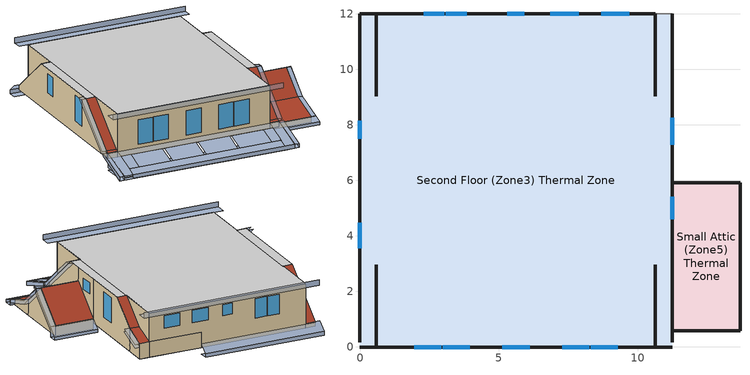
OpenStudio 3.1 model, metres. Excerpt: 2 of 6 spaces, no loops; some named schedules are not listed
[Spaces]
Second Floor (Zone3) Thermal Zone
 floor to First Floor (Zone1) Thermal Zone (Second Floor Assembly): 11.25,12.01 11.25,-0.03 -0.03,-0.03 -0.03,12.01 z3.27
 wall outside (Exterior Wall Assemby): 0.58,-0.03 10.64,-0.03 z3.27:6.04; -0.03,-0.03 0.58,-0.03 / 10.64,-0.03 11.25,-0.03 z3.27:3.65; 0.58,12.01 -0.03,12.01 z3.27:3.56; 11.25,2.96,6.04 11.25,0.17,3.72 11.25,0.17,3.27 11.25,0.58,3.27 11.25,2.36,3.87 11.25,3.95,5.19 11.25,3.95,6.04; 11.25,3.95,6.04 11.25,3.95,5.19 11.25,5.9,3.55 11.25,5.9,6.04; 11.25,10.65,4.69 11.25,10.65,3.27 11.25,12.01,3.27 11.25,12.01,4.24; -0.03,9.03,6.04 -0.03,12.01,3.56 -0.03,12.01,3.27 -0.03,0.17,3.27 -0.03,0.17,3.72 -0.03,2.96,6.04; 11.25,5.9,6.04 11.25,5.9,3.27 11.25,10.65,3.27 11.25,10.65,4.69 11.25,9.03,6.04; 10.64,-0.03,6.04 10.64,-0.03,3.65 10.64,0.17,3.72 10.64,2.96,6.04; 0.58,12.01,6.04 0.58,12.01,3.56 0.58,9.03,6.04; 10.64,9.03,6.04 10.64,10.65,4.69 10.64,12.01,4.24 10.64,12.01,6.04; 0.58,2.96,6.04 0.58,0.17,3.72 0.58,-0.03,3.65 0.58,-0.03,6.04; 10.64,12.01,6.04 10.64,12.01,4.24 7.29,12.01,4.24 7.29,12.01,3.27 0.58,12.01,3.27 0.58,12.01,6.04
 wall to Patio Thermal Zone (Exterior Wall Assemby): 11.25,12.01 10.64,12.01 7.29,12.01 z3.27:4.24
 wall to Small Attic (Zone5) Thermal Zone (Exterior Wall Assemby): 11.25,2.37,3.87 11.25,2.37,3.27 11.25,0.6,3.27; 11.25,3.95,5.19 11.25,2.36,3.87 11.25,2.36,3.27 11.25,5.9,3.27 11.25,5.9,3.55; 11.25,3.96,5.19 11.25,5.92,3.55 11.25,5.92,3.27 11.25,2.37,3.27 11.25,2.37,3.87; 11.25,2.36,3.87 11.25,0.58,3.27 11.25,2.36,3.27
 window (Exterior Window): 9.7,12.01 8.68,12.01 / 7.87,12.01 6.85,12.01 z4.92:5.71; 11.25,4.6 11.25,5.41 z4.91:5.59; 5.13,-0.03 6.1,-0.03 / 2.97,-0.03 3.95,-0.03 / 7.27,-0.03 8.25,-0.03 / 1.94,-0.03 2.92,-0.03 / 8.3,-0.03 9.28,-0.03 z3.86:5.43; 3.03,12.01 2.28,12.01 / -0.03,8.14 -0.03,7.49 / 3.83,12.01 3.08,12.01 z4.49:5.71; -0.03,4.47 -0.03,3.56 z4.06:5.71; 5.92,12.01 5.31,12.01 z5.02:5.71; 11.25,7.28 11.25,8.26 z4.14:5.72
 ceiling to Attic/Roof (Zone4) Thermal Zone (Second Floor Ceiling): 0.58,2.96 0.58,9.03 -0.03,9.03 -0.03,2.96 z6.04; 10.64,-0.03 10.64,12.01 0.58,12.01 0.58,-0.03 z6.04; 11.25,2.96 11.25,9.03 10.64,9.03 10.64,2.96 z6.04
 roof outside (Roof Assembly): -0.03,0.17,3.72 -0.03,-0.03,3.65 0.58,-0.03,3.65 0.58,0.17,3.72; -0.03,2.96,6.04 -0.03,0.17,3.72 0.58,0.17,3.72 0.58,2.96,6.04; 11.25,9.03,6.04 11.25,10.65,4.69 10.64,10.65,4.69 10.64,9.03,6.04; 11.25,10.65,4.69 11.25,12.01,4.24 10.64,12.01,4.24 10.64,10.65,4.69; 10.64,2.96,6.04 10.64,0.17,3.72 11.25,0.17,3.72 11.25,2.96,6.04; 0.58,9.03,6.04 0.58,12.01,3.56 -0.03,12.01,3.56 -0.03,9.03,6.04; 10.64,0.17,3.72 10.64,-0.03,3.65 11.25,-0.03,3.65 11.25,0.17,3.72
Small Attic (Zone5) Thermal Zone
 floor to First Floor (Zone1) Thermal Zone (Attic Floor Assembly - Living Room): 13.69,5.92 13.69,0.58 11.25,0.58 11.25,5.92 z2.9
 wall outside (Exterior Wall Assemby): 13.69,5.92 11.25,5.92 z2.9:3.55; 13.69,2.37,3.87 13.69,0.58,3.27 13.69,0.58,2.9 13.69,2.37,2.9; 13.69,3.96,5.19 13.69,2.37,3.87 13.69,2.37,2.9 13.69,5.92,2.9 13.69,5.92,3.55
 wall outside (Small Attic West Wall Assemby): 11.25,1.39 11.25,5.92 z2.9:3.27; 11.25,0.6,3.27 11.25,0.58,3.27 11.25,0.58,2.9 11.25,1.39,2.9 11.25,1.39,3.27; 11.25,5.92,3.27 11.25,5.92,2.9 11.25,0.58,2.9 11.25,0.58,3.27 11.25,0.6,3.27
 wall outside (Roof Assembly): 11.25,0.58 13.69,0.58 z2.9:3.27
 roof outside (Roof Assembly): 11.25,3.96,5.19 11.25,2.37,3.87 13.69,2.37,3.87 13.69,3.96,5.19; 13.69,3.96,5.19 13.69,5.92,3.55 11.25,5.92,3.55 11.25,3.96,5.19; 11.25,2.37,3.87 11.25,0.58,3.27 13.69,0.58,3.27 13.69,2.37,3.87
shading: 11.25,12.57 -0.03,12.57 z6.04:6.38; -0.03,-0.66 11.25,-0.66 z6.04:6.36; 0.58,-2.16 11.25,-2.16 z2.7:2.94; 7.29,12.56 -0.33,12.56 z2.86:3.1; 11.25,5.92 14,5.92 z2.9:3.55; -0.03,-1.85 11.25,-1.85 z2.55:2.7; 14,0.58 11.25,0.58 z2.9:3.27; 14,6.47 11.25,6.47 / 11.25,0.06 14,0.06 z2.9:3.09; 11.25,-0.03 11.25,-1.55 -0.03,-1.55 -0.03,-0.03 z2.55; 11.25,-0.03 11.25,-0.66 -0.03,-0.66 -0.03,-0.03 z6.04; 11.25,12.57 11.25,12.01 -0.03,12.01 -0.03,12.57 z6.04; 10.64,-1.63,3.12 0.58,-1.63,3.12 0.58,-2.16,2.94 10.64,-2.16,2.94; 7.29,12.01,3.56 7.29,12.56,3.1 -0.33,12.56,3.1 -0.33,12.01,3.56; 0.58,-0.03,3.65 0.58,-0.48,3.5 10.64,-0.48,3.5 10.64,-0.03,3.65; 7.29,12.56 7.29,12.01 -0.33,12.01 -0.33,12.56 z2.86; 11.25,-1.85 11.25,-2.16 -0.03,-2.16 -0.03,-1.85 z2.7; 3.31,-0.48,3.5 3.31,-1.63,3.12 1.24,-1.63,3.12 1.24,-0.48,3.5; 5.69,-0.48,3.5 5.69,-1.63,3.12 7.76,-1.63,3.12 7.76,-0.48,3.5; 7.91,-0.48,3.5 7.91,-1.63,3.12 9.98,-1.63,3.12 9.98,-0.48,3.5; 5.53,-0.48,3.5 5.53,-1.63,3.12 3.46,-1.63,3.12 3.46,-0.48,3.5; 14,5.92,3.55 14,6.47,3.09 11.25,6.47,3.09 11.25,5.92,3.55; 14,0.58,3.27 11.25,0.58,3.27 11.25,0.06,3.09 14,0.06,3.09; 14,6.47 14,5.92 11.25,5.92 11.25,6.47 z2.9; 14,0.58 14,0.06 11.25,0.06 11.25,0.58 z2.9; 10.64,-0.03,3.65 10.64,-2.16,2.94 11.25,-2.16,2.94 11.25,-0.03,3.65; -0.03,-0.03,3.65 -0.03,-2.16,2.94 0.58,-2.16,2.94 0.58,-0.03,3.65; -0.03,-0.03,3.65 -0.03,-0.03,2.7 -0.03,-2.16,2.7 -0.03,-2.16,2.94; 11.25,-0.03,3.65 11.25,-2.16,2.94 11.25,-2.16,2.7 11.25,-0.03,2.7; -0.03,3.28,6.04 -0.03,0.27,3.54 -0.33,0.27,3.54 -0.33,3.28,6.04; 11.56,3.28,6.04 11.55,0.27,3.54 11.25,0.27,3.54 11.25,3.28,6.04; -0.33,2.96,6.04 -0.33,0.17,3.72 -0.03,0.17,3.72 -0.03,2.96,6.04; 7.44,-1.55 7.44,-1.85 3.78,-1.85 3.78,-1.55 z2.55; 11.25,2.96,6.04 11.25,0.17,3.72 11.55,0.17,3.72 11.56,2.96,6.04; 10.94,-1.55 10.94,-1.85 7.74,-1.85 7.74,-1.55 z2.55; 3.48,-1.55 3.48,-1.85 0.28,-1.85 0.28,-1.55 z2.55; 14,3.96,5.19 14,2.37,3.87 14,0.58,3.27 14,0.58,3.05 14,2.48,3.68 14,3.96,4.92; 9.98,-0.48,3.5 9.98,-1.63,3.12 10.64,-1.63,3.12 10.64,-0.48,3.5; 0.58,-0.48,3.5 0.58,-1.63,3.12 1.24,-1.63,3.12 1.24,-0.48,3.5; 13.69,3.96,4.92 13.69,5.92,3.29 14,5.92,3.29 14,3.96,4.92; 14,3.96,5.19 14,5.92,3.55 13.69,5.92,3.55 13.69,3.96,5.19; 11.56,2.96,6.04 11.55,0.17,3.72 11.55,0.27,3.54 11.56,3.28,6.04; -0.33,0.07,3.47 -0.03,0.07,3.47 -0.03,-2.16,2.7 -0.33,-2.16,2.7; 11.25,-0.03,3.65 11.25,-2.16,2.94 11.55,-2.16,2.94 11.55,-0.03,3.65; -0.33,-0.03,3.65 -0.33,-2.16,2.94 -0.03,-2.16,2.94 -0.03,-0.03,3.65; 11.55,-0.03,3.44 11.55,-2.16,2.7 11.25,-2.16,2.7 11.25,-0.03,3.44; 13.69,3.96,5.19 13.69,2.37,3.87 14,2.37,3.87 14,3.96,5.19; 14,2.48,3.68 14,0.58,3.05 13.69,0.58,3.05 13.69,2.48,3.68; 14,3.96,4.92 14,2.48,3.68 13.69,2.48,3.68 13.69,3.96,4.92; 13.69,2.37,3.87 13.69,0.58,3.27 14,0.58,3.27 14,2.37,3.87; 14,3.96,5.19 14,3.96,4.92 14,5.92,3.29 14,5.92,3.55; -0.33,-0.03,3.65 -0.33,0.07,3.47 -0.33,-2.16,2.7 -0.33,-2.16,2.94; 11.55,-0.03,3.65 11.55,-2.16,2.94 11.55,-2.16,2.7 11.55,-0.03,3.44; 11.25,10.55,4.51 11.25,12.01,4.02 11.56,12.01,4.02 11.56,10.55,4.51; 11.56,10.65,4.69 11.56,12.01,4.24 11.25,12.01,4.24 11.25,10.65,4.69
[Site]
Washington Dc Dulles IntL Ar: Latitude {deg}=38.98; Longitude {deg}=-77.47; Time Zone {hr}=-5; Elevation {m}=82; Terrain=Suburbs
[Building]
NIST NZE House: North Axis {deg}=0; Default Construction Set=Default for Interior Walls
[ClimateZones]
Climate Zone Institution Name 1=ASHRAE; Climate Zone Document Name 1=ANSI/ASHRAE Standard 169; Climate Zone Document Year 1=2006; Climate Zone Institution Name 2=CEC; Climate Zone Document Name 2=California Climate Zone Descriptions; Climate Zone Document Year 2=1995
[SizingPeriod:DesignDay] Barometric Pressure {Pa}=100344; Sky Clearness=0; Rain Indicator=0; Snow Indicator=0; Day of Month=21; Daylight Saving Time Indicator=0; Dry-Bulb Temperature Range Modifier Type=DefaultMultipliers
Name | Maximum Dry-Bulb Temperature {C} | Daily Dry-Bulb Temperature Range {deltaC} | Humidity Indicating Conditions at Maximum Dry-Bulb | Wind Speed {m/s} | Wind Direction {deg} | Month | Day Type | Humidity Indicating Type | Solar Model Indicator | ASHRAE Taub | ASHRAE Taud
Washington Dc Dulles IntL Ar Ann Hum_n 99.6% Condns DP=>MCDB | -9 | 0 | -19.5 | 2.7 | 310 | 1 | WinterDesignDay | Dewpoint | ASHRAEClearSky
Washington Dc Dulles IntL Ar Ann Htg Wind 99.6% Condns WS=>MCDB | 0.8 | 0 | 0.8 | 11.2 | 310 | 1 | WinterDesignDay | Wetbulb | ASHRAEClearSky
Washington Dc Dulles IntL Ar Ann Htg 99.6% Condns DB | -11.8 | 0 | -11.8 | 2.7 | 310 | 1 | WinterDesignDay | Wetbulb | ASHRAEClearSky
Washington Dc Dulles IntL Ar Ann Clg .4% Condns DP=>MDB | 27.8 | 11.4 | 23.6 | 4 | 290 | 7 | SummerDesignDay | Dewpoint | ASHRAETau | 0.544 | 1.787
[Construction]
Exterior Wall Assemby: Fiber Cement Siding, Wood Furring Strips, Foil-faced Polyiso - 2.0", Foil-faced Polyiso - 2.0", Air Barrier Membrane, 1/2" Plywood Sheathing, 2x6 24" O.C. Wood Stud Wall w/ R-19 Cellulose Insulation, 1/2" GWB
Roof Assembly: Asphalt shingles, Peel and Stick Roof Membrane, 5/8" Plywood Sheathing, Foil-faced Polyiso - 1.5", Foil-faced Polyiso - 2.0", Foil-faced Polyiso - 1.5", Air Barrier Membrane, 1/2" Plywood Sheathing, 1 3/4" x11 7/8" LSL Engineered Roof Rafters w/ Cellulose Insulation Fill
Exterior Window: Baseline Windows
Second Floor Ceiling: 1/2" Plywood Sheathing, 11 1/4" LSL Engineered Ceiling Joist, 1/2" GWB
Patio Shared Wall: 1/2" GWB, 1/2" Plywood Sheathing, Air Barrier Membrane, Foil-faced Polyiso - 2.0", Foil-faced Polyiso - 2.0", Wood Furring Strips, Fiber Cement Siding
Small Attic West Wall Assemby: 1/2" GWB, 2x6 24" O.C. Wood Stud Wall w/ R-19 Cellulose Insulation, 1/2" Plywood Sheathing, Air Barrier Membrane, Foil-faced Polyiso - 2.0", Foil-faced Polyiso - 2.0", Wood Furring Strips, Fiber Cement Siding
Attic Floor Assembly - Living Room: 1/2" GWB, 11 7/8" LSL Engineered Joist, 1/2" Plywood Sheathing
Second Floor Assembly: 1/2" GWB, Floor Joists, OSB 3/4, Carpet
[Material]
Name | Roughness | Thickness {m} | Conductivity {W/m-K} | Density {kg/m3} | Specific Heat {J/kg-K} | Thermal Absorptance | Solar Absorptance | Visible Absorptance
1/2" GWB | MediumSmooth | 0.0127 | 0.16 | 800 | 1090 | 0.9 | 0.7 | 0.7
11 1/4" LSL Engineered Ceiling Joist | Rough | 0.28575 | 0.18 | 1200 | 1012 | 0.9 | 0.7 | 0.7
1/2" Plywood Sheathing | Smooth | 0.0127 | 0.07 | 400 | 1300 | 0.9 | 0.7 | 0.7
Foil-faced Polyiso - 2.0" | MediumRough | 0.0508 | 0.023 | 40 | 1496 | 0.9 | 0.7 | 0.7
Fiber Cement Siding | MediumRough | 0.0079375 | 0.09 | 1000 | 900 | 0.9 | 0.7 | 0.7
2x6 24" O.C. Wood Stud Wall w/ R-19 Cellulose Insulation | MediumRough | 0.1397 | 0.058209 | 92.55 | 850 | 0.9 | 0.7 | 0.7
Asphalt shingles | VeryRough | 0.0032 | 0.04 | 1120 | 1260 | 0.9 | 0.7 | 0.7
5/8" Plywood Sheathing | Smooth | 0.0159 | 0.12 | 544 | 1210 | 0.9 | 0.7 | 0.7
Foil-faced Polyiso - 1.5" | MediumRough | 0.0381 | 0.023 | 40 | 1496 | 0.9 | 0.7 | 0.7
1 3/4" x11 7/8" LSL Engineered Roof Rafters w/ Cellulose Insulation Fill | Rough | 0.301325 | 0.058209 | 92.55 | 850 | 0.9 | 0.7 | 0.7
11 7/8" LSL Engineered Joist | Rough | 0.301325 | 0.18 | 1200 | 1012 | 0.9 | 0.7 | 0.7
Floor Joists; Carpet; OSB 3/4 | Smooth | 0.1 | 0.1 | 0.1 | 1400
[Material:NoMass] Roughness=Rough; Thermal Resistance {m2-K/W}=0.011; Thermal Absorptance=0.9; Solar Absorptance=0.7; Visible Absorptance=0.7
Air Barrier Membrane; Peel and Stick Roof Membrane
[Material:AirGap]
Wood Furring Strips: Thermal Resistance {m2-K/W}=0.15
[WindowMaterial:SimpleGlazingSystem]
Baseline Windows: U-Factor {W/m2-K}=1.1356; Solar Heat Gain Coefficient=0.25; Visible Transmittance=0.4
[DefaultConstructionSet]
Default for Interior Walls: Default Exterior Surface Constructions=Default Surface Constructions 1; Default Interior Surface Constructions=Default Surface Constructions 2; Default Ground Contact Surface Constructions=Default Surface Constructions 3; Default Exterior SubSurface Constructions=Default Sub Surface Constructions 1; Default Interior SubSurface Constructions=Default Sub Surface Constructions 2
[DefaultSurfaceConstructions]
Name | Wall Construction
Default Surface Constructions 1; Default Surface Constructions 3
Default Surface Constructions 2 | Patio Shared Wall
[DefaultSubSurfaceConstructions]
Default Sub Surface Constructions 1; Default Sub Surface Constructions 2
[ThermalZone] Multiplier=1; Use Ideal Air Loads=No
Name | Thermostat | Humidistat
Zone3 Thermal Zone | Thermostat Setpoint Dual Setpoint 2 | Zone Control Humidistat 3
Zone5 Thermal Zone
[Space]
Name | Building Story | Thermal Zone | Part of Total Floor Area | Design Specification Outdoor Air Object
Second Floor (Zone3) Thermal Zone | Building Story 3 - Second Floor | Zone3 Thermal Zone | Yes | No Ventilation Req
Small Attic (Zone5) Thermal Zone | Building Story 2 - First Floor | Zone5 Thermal Zone | No
[ElectricEquipment:Definition] Design Level Calculation Method=EquipmentLevel; Fraction Latent=0.16; Fraction Radiant=0.367; Fraction Lost=0.106
Name | Design Level {W}
Master Bedroom Clock Radio Definition; 2nd Bedroom Clock Radio Definition | 1.71
Laptop A Definition | 36.88
Laptop B Definition | 36.8
Master Bedroom Cablebox Definition | 17.48
Curling Iron Definition | 85
Master Bedroom TV Definition | 45.36
2 Cell Phones Definition | 17.72
Iron Definition | 1200
Master Bedroom Blu-Ray Definition | 17
1 Cell Phone Definition | 8.86
Heating Pad Definition | 32.97
Hair Dryer Definition | 1875
Portable Fan Definition | 19.76
Other Definition | 1.07
Boombox Definition | 1.92
[ElectricEquipment] Space or SpaceType=Second Floor (Zone3) Thermal Zone
Name | Electric Equipment Definition | Schedule
Master Bedroom Clock Radio | Master Bedroom Clock Radio Definition | Clock Radio
Laptop A | Laptop A Definition | Laptop A
Laptop B | Laptop B Definition | Laptop B
2nd Bedroom Clock Radio | 2nd Bedroom Clock Radio Definition | Clock Radio
Master Bedroom Cablebox | Master Bedroom Cablebox Definition | Cablebox
Curling Iron | Curling Iron Definition | Curling Iron
Master Bedroom TV | Master Bedroom TV Definition | Master Bedroom TV
2 Cell Phones | 2 Cell Phones Definition | 2 Cell Phones
Iron | Iron Definition | Iron
Master Bedroom Blu-Ray | Master Bedroom Blu-Ray Definition | Blu-Ray Master Bed
1 Cell Phone | 1 Cell Phone Definition | 1 Cell Phone
Heating Pad | Heating Pad Definition | Heating Pad
Hair Dryer | Hair Dryer Definition | Hair Dryer
Portable Fan | Portable Fan Definition | Portable Fan
Other | Other Definition | Other
Boombox | Boombox Definition | Boombox
[SpaceInfiltration:DesignFlowRate] Schedule=ALWAYS_ON; Design Flow Rate Calculation Method=AirChanges/Hour; Air Changes per Hour {1/hr}=0; Constant Term Coefficient=1
Name | Space or SpaceType
2nd Floor Occupant Leakage | Second Floor (Zone3) Thermal Zone
Small Attic ACH | Small Attic (Zone5) Thermal Zone
[People:Definition] Number of People Calculation Method=People; Number of People {people}=1; Fraction Radiant=0.39; Sensible Heat Fraction=0.61; Carbon Dioxide Generation Rate {m3/s-W}=3.82e-08; Enable ASHRAE 55 Comfort Warnings=No; Mean Radiant Temperature Calculation Type=ZoneAveraged
Parent A - Zone 3 Definition; Child A - Zone 3 Definition; Child B - Zone 3 Definition; Parent B - Zone 3 Definition
[People] Space or SpaceType=Second Floor (Zone3) Thermal Zone; Activity Level Schedule=Activity Level - Constant - 115W
Name | People Definition | Number of People Schedule
Parent A - Zone 3 | Parent A - Zone 3 Definition | Occupancy - Parent A - Zone 3
Child A - Zone 3 | Child A - Zone 3 Definition | Occupancy - Child A - Zone 3
Child B - Zone 3 | Child B - Zone 3 Definition | Occupancy - Child B - Zone 3
Parent B - Zone 3 | Parent B - Zone 3 Definition | Occupancy - Parent B - Zone 3
[SpaceInfiltration:EffectiveLeakageArea]
2nd Floor Leakage: Space or SpaceType=Second Floor (Zone3) Thermal Zone; Schedule=ALWAYS_ON; Effective Air Leakage Area {cm2}=120.9; Stack Coefficient=0.00029; Wind Coefficient=0.000325
[Lights:Definition] Design Level Calculation Method=LightingLevel; Fraction Radiant=0.511; Fraction Visible=0.18; Return Air Fraction=0; Return Air Fraction Calculated from Plenum Temperature=No
Name | Lighting Level {W}
Lighting - 2nd Bedroom Definition | 39
Lighting - 2nd Floor Bath Definition | 13
Lighting - Master Bath Definition | 82
Lighting - 3rd Bedroom Definition | 33
Lighting - Master Bedroom Definition | 41
[Lights] Space or SpaceType=Second Floor (Zone3) Thermal Zone; Fraction Replaceable=0
Name | Lights Definition | Schedule
Lighting - 2nd Bedroom | Lighting - 2nd Bedroom Definition | Lighting - 2nd Bedroom
Lighting - 2nd Floor Bath | Lighting - 2nd Floor Bath Definition | Lighting - 2nd Floor Bath
Lighting - Master Bath | Lighting - Master Bath Definition | Lighting - Master Bath
Lighting - 3rd Bedroom | Lighting - 3rd Bedroom Definition | Lighting - 3rd Bedroom
Lighting - Master Bedroom | Lighting - Master Bedroom Definition | Lighting - Master Bedroom
[DesignSpecification:OutdoorAir]
No Ventilation Req: Outdoor Air Method=Sum; Outdoor Air Flow per Person {m3/s-person}=0; Outdoor Air Flow per Floor Area {m3/s-m2}=0
[ThermostatSetpoint:DualSetpoint]
Thermostat Setpoint Dual Setpoint 2: Heating Setpoint Temperature Schedule=Heating Setpoint Schedule; Cooling Setpoint Temperature Schedule=Cooling Setpoint Schedule
[ZoneControl:Humidistat]
Zone Control Humidistat 3: Humidifying Relative Humidity Setpoint Schedule=ALWAYS_Above_0; Dehumidifying Relative Humidity Setpoint Schedule=ALWAYS_Below_50
[BuildingStory]
Building Story 2 - First Floor; Building Story 3 - Second Floor
[Schedule:Compact]
Clock Radio; Cablebox; Other; 2 Cell Phones; 1 Cell Phone; Boombox: Through: 12/31, For: Mondays, Until: 24:00, 1, For: Tuesdays Thursdays, Until: 24:00, 1, For: Wednesdays, Until: 24:00, 1, For: Fridays, Until: 24:00, 1, For: Saturdays, Until: 24:00, 1, For: Sundays, Until: 24:00, 1, For: AllOtherDays, Until 24:00, 0
ALWAYS_ON: Through: 12/31, For: AllDays, Until: 24:00, 1
Occupancy - Parent A - Zone 3: Through: 12/31, For: Mondays, Until: 6:30, 1, Until: 18:00, 0, Until: 18:30, 1, Until: 22:30, 0, Until: 24:00, 1, For: Tuesdays Thursdays, Until: 6:30, 1, Until: 18:00, 0, Until: 18:30, 1, Until: 22:30, 0, Until: 24:00, 1, For: Wednesdays, Until: 6:30, 1, Until: 18:00, 0, Until: 18:30, 1, Until: 22:30, 0, Until: 24:00, 1, For: Fridays, Until: 6:30, 1, Until: 18:00, 0, Until: 18:30, 1, Until: 23:30, 0, Until: 24:00, 1, For: Saturdays, Until: 8:15, 1, Until: 20:00, 0, Until: 20:30, 1, Until: 23:30, 0, Until: 24:00, 1, For: Sundays, Until: 8:15, 1, Until: 14:00, 0, Until: 14:30, 1, Until: 18:00, 0, Until: 18:30, 1, Until: 22:30, 0, Until: 24:00, 1, For: AllOtherDays, Until 24:00, 0
Activity Level - Constant - 115W: Through: 12/31, For: AllDays, Until: 24:00, 115
Portable Fan: Through: 12/31, For: Mondays, Until: 22:00, 0, Until: 24:00, 1, For: Tuesdays Thursdays, Until: 22:00, 0, Until: 24:00, 1, For: Wednesdays, Until: 22:00, 0, Until: 24:00, 1, For: Fridays, Until: 23:30, 0, Until: 24:00, 1, For: Saturdays, Until: 23:30, 0, Until: 24:00, 1, For: Sundays, Until: 22:00, 0, Until: 24:00, 1, For: AllOtherDays, Until 24:00, 0
Laptop A: Through: 12/31, For: Mondays, Until: 18:30, 0.125, Until: 22:00, 1, Until: 24:00, 0.125, For: Tuesdays Thursdays, Until: 18:30, 0.125, Until: 22:00, 1, Until: 24:00, 0.125, For: Wednesdays, Until: 18:30, 0.125, Until: 22:00, 1, Until: 24:00, 0.125, For: Fridays, Until: 18:30, 0.125, Until: 21:00, 1, Until: 24:00, 0.125, For: Saturdays, Until: 11:00, 0.125, Until: 13:00, 1, Until: 18:00, 0.125, Until: 19:30, 1, Until: 24:00, 0.125, For: Sundays, Until: 11:00, 0.125, Until: 13:00, 1, Until: 18:30, 0.125, Until: 22:00, 1, Until: 24:00, 0.125, For: AllOtherDays, Until 24:00, 0
Laptop B: Through: 12/31, For: Mondays, Until: 18:30, 0.125, Until: 20:15, 1, Until: 24:00, 0.125, For: Tuesdays Thursdays, Until: 18:30, 0.125, Until: 20:15, 1, Until: 24:00, 0.125, For: Wednesdays, Until: 18:30, 0.125, Until: 20:15, 1, Until: 24:00, 0.125, For: Fridays, Until: 18:30, 0.125, Until: 21:00, 1, Until: 24:00, 0.125, For: Saturdays, Until: 18:00, 0.125, Until: 19:30, 1, Until: 24:00, 0.125, For: Sundays, Until: 18:30, 0.125, Until: 20:15, 1, Until: 24:00, 0.125, For: AllOtherDays, Until 24:00, 0
Master Bedroom TV: Through: 12/31, For: Mondays, Until: 6:15, 0.196, Until: 7:00, 1, Until: 24:00, 0.196, For: Tuesdays Thursdays, Until: 6:15, 0.196, Until: 7:00, 1, Until: 24:00, 0.196, For: Wednesdays, Until: 6:15, 0.196, Until: 7:00, 1, Until: 24:00, 0.196, For: Fridays, Until: 6:15, 0.196, Until: 7:00, 1, Until: 24:00, 0.196, For: Saturdays, Until: 24:00, 0.196, For: Sundays, Until: 24:00, 0.196, For: AllOtherDays, Until 24:00, 0
Curling Iron: Through: 12/31, For: Mondays, Until: 6:38, 0, Until: 6:40, 1, Until: 24:00, 0, For: Tuesdays Thursdays, Until: 6:38, 0, Until: 6:40, 1, Until: 24:00, 0, For: Wednesdays, Until: 6:38, 0, Until: 6:40, 1, Until: 24:00, 0, For: Fridays, Until: 6:38, 0, Until: 6:40, 1, Until: 24:00, 0, For: Saturdays, Until: 10:09, 0, Until: 10:11, 1, Until: 24:00, 0, For: Sundays, Until: 10:09, 0, Until: 10:11, 1, Until: 24:00, 0, For: AllOtherDays, Until 24:00, 0
Heating Pad: Through: 12/31, For: Mondays, Until: 22:00, 0, Until: 22:15, 1, Until: 24:00, 0, For: Tuesdays Thursdays, Until: 22:00, 0, Until: 22:10, 1, Until: 24:00, 0, For: Wednesdays, Until: 22:00, 0, Until: 22:15, 1, Until: 24:00, 0, For: Fridays, Until: 23:30, 0, Until: 23:45, 1, Until: 24:00, 0, For: Saturdays, Until: 23:30, 0, Until: 23:45, 1, Until: 24:00, 0, For: Sundays, Until: 22:00, 0, Until: 22:15, 1, Until: 24:00, 0, For: AllOtherDays, Until 24:00, 0
Iron: Through: 12/31, For: Mondays, Until: 24:00, 0, For: Tuesdays Thursdays, Until: 24:00, 0, For: Wednesdays, Until: 24:00, 0, For: Fridays, Until: 24:00, 0, For: Saturdays, Until: 18:00, 0, Until: 18:25, 1, Until: 24:00, 0, For: Sundays, Until: 14:16, 0, Until: 14:41, 1, Until: 24:00, 0, For: AllOtherDays, Until 24:00, 0
Hair Dryer: Through: 12/31, For: Mondays, Until: 6:40, 0, Until: 6:44, 1, Until: 24:00, 0, For: Tuesdays Thursdays, Until: 6:40, 0, Until: 6:44, 1, Until: 24:00, 0, For: Wednesdays, Until: 6:40, 0, Until: 6:44, 1, Until: 24:00, 0, For: Fridays, Until: 6:40, 0, Until: 6:44, 1, Until: 24:00, 0, For: Saturdays, Until: 10:09, 0, Until: 10:12, 1, Until: 24:00, 0, For: Sundays, Until: 10:09, 0, Until: 10:12, 1, Until: 24:00, 0, For: AllOtherDays, Until 24:00, 0
Blu-Ray Master Bed: Through: 12/31, For: Mondays, Until: 24:00, 0.516, For: Tuesdays Thursdays, Until: 24:00, 0.516, For: Wednesdays, Until: 22:00, 0.516, Until: 23:30, 1, Until: 24:00, 0.516, For: Fridays, Until: 24:00, 0.516, For: Saturdays, Until: 24:00, 0.516, For: Sundays, Until: 22:00, 0.516, Until: 23:30, 1, Until: 24:00, 0.516, For: AllOtherDays, Until 24:00, 0
